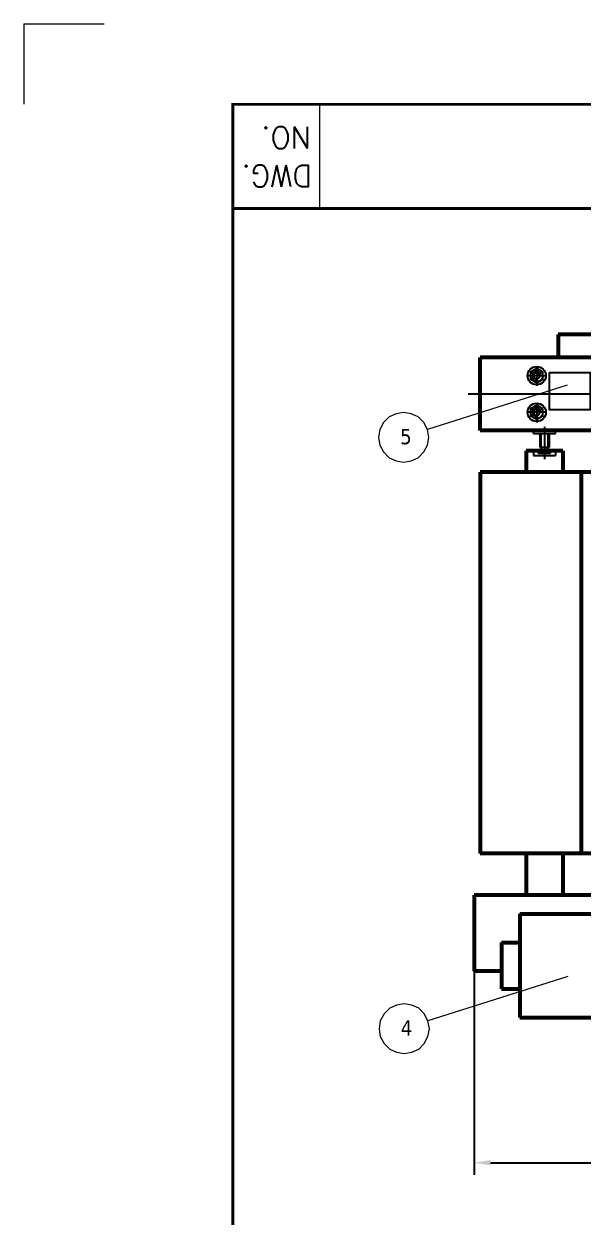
# Model space of a CAD drawing. Header units: millimetres. Extents: x 1190 to 1604, y -412 to -119.
# Drawn here: x 1189.9 to 1258.6, y -265.2 to -118.7 of the extents above; entities that cross this region are included whole.
import ezdxf

# ---------------------------------------------------------------- set-up
doc = ezdxf.new("R2010")
doc.units = ezdxf.units.MM
doc.linetypes.add('ACAD_ISO04W100', pattern=[30, 24, -3, 0, -3])
doc.linetypes.add('HIDDEN', pattern=[9.525, 6.35, -3.175])
doc.layers.get('0').update_dxf_attribs({"color": 1, "linetype": 'ACAD_ISO04W100', "lineweight": 25})
doc.layers.get('Defpoints').update_dxf_attribs({"color": 8, "lineweight": 25})
doc.layers.add('1', color=4, linetype='Continuous')
doc.layers.add('2', color=3, linetype='Continuous')
doc.layers.add('paper', color=254, linetype='Continuous', plot=False)
for name, color, linetype, lineweight in [('标注、文本', 3, 'Continuous', 25), ('粗实线', 4, 'Continuous', 53), ('细实线', 2, 'Continuous', 25), ('虚线', 6, 'HIDDEN', 25), ('铁心', 3, 'Continuous', 0)]:
    doc.layers.add(name, color=color, linetype=linetype, lineweight=lineweight)
doc.styles.add('ROMANS', font='romans.shx', dxfattribs={"bigfont": 'whgtxt.shx'})
doc.styles.get("Standard").update_dxf_attribs({"font": 'gbenor.shx', "bigfont": 'gbcbig.shx'})
doc.styles.add('Tahoma$001', font='tahoma.ttf', dxfattribs={"height": 2.159784})
doc.dimstyles.new('1', dxfattribs={"dimtxt": 3.5, "dimasz": 2, "dimexe": 1.5, "dimexo": 0, "dimgap": 0.5, "dimtad": 1, "dimdec": 1, "dimdsep": 46, "dimtxsty": 'Standard', "dimcen": -2.5, "dimclrd": 3, "dimclre": 3, "dimclrt": 3, "dimazin": 2, "dimtfac": 1, "dimtdec": 1, "dimtmove": 0, "dimatfit": 2, "dimfxl": 1.5, "dimarcsym": 0})

# ---------------------------------------------------------------- blocks, each defined once
blk = doc.blocks.new('*D98')
at = {"layer": 'Defpoints', "color": 0, "transparency": 16777216}
for p in [(1245.21, -235.04), (1352.46, -235.04), (1352.46, -258.56)]:
    blk.add_point(p, dxfattribs=at)
at = {"layer": '细实线', "color": 3, "lineweight": -2, "transparency": 16777216}
for p, q in [((1245.21, -235.04), (1245.21, -260.06)), ((1352.46, -235.04), (1352.46, -260.06)), ((1247.21, -258.56), (1350.46, -258.56))]:
    blk.add_line(p, q, dxfattribs=at)
at = {"layer": '细实线', "color": 3, "transparency": 16777216}
for points in [[(1247.21, -258.23), (1247.21, -258.89), (1245.21, -258.56)], [(1350.46, -258.23), (1350.46, -258.89), (1352.46, -258.56)]]:
    blk.add_solid(points, dxfattribs=at)
at = {"layer": '细实线', "color": 3, "transparency": 16777216, "insert": (1298.84, -255.56), "char_height": 5, "attachment_point": 5}
blk.add_mtext('1400', dxfattribs=at)

msp = doc.modelspace()

# ---------------------------------------------------------------- linework, layer by layer
for p, q in [((1252.9, -160.79), (1252.9, -163.18)), ((1254.1, -161.92), (1251.84, -161.92)), ((1353.88, -164.17), (1244.46, -164.17)), ((1252.9, -165.29), (1252.9, -167.68)), ((1254.1, -166.42), (1251.84, -166.42)), ((1253.87, -168.22), (1253.87, -172.18))]:
    msp.add_line(p, q)
at = {"layer": '1', "color": 0, "lineweight": 40}
msp.add_line((1215.57, -141.41), (1302.4, -141.41), dxfattribs=at)
at = {"layer": '1', "color": 0, "lineweight": 40, "const_width": 0.345}
msp.add_lwpolyline([(1215.57, -400.92), (1594.46, -400.92), (1594.46, -128.59), (1215.57, -128.59), (1215.57, -400.92)], dxfattribs=at)
at = {"layer": '2', "lineweight": 13}
msp.add_line((1226.22, -128.59), (1226.22, -141.41), dxfattribs=at)
at = {"layer": 'paper', "lineweight": 13}
for q in [(1189.91, -128.59), (1199.78, -118.72)]:
    msp.add_line((1189.91, -118.72), q, dxfattribs=at)
at = {"layer": '标注、文本', "color": 2}
msp.add_lwpolyline([(1254.46, -161.53), (1259.48, -161.53), (1259.48, -166.12), (1254.46, -166.12)], close=True, dxfattribs=at)
at = {"layer": '粗实线'}
for p, q in [((1266.59, -156.86), (1255.52, -156.86)), ((1255.52, -156.86), (1255.52, -159.67)), ((1266.59, -159.67), (1245.96, -159.67)), ((1245.96, -168.67), (1245.96, -159.67)), ((1262.17, -168.67), (1245.96, -168.67)), ((1256.12, -171.14), (1251.62, -171.14)), ((1251.62, -171.14), (1251.62, -173.77)), ((1256.12, -171.14), (1256.12, -173.77)), ((1245.96, -173.77), (1245.96, -220.61)), ((1262.17, -173.77), (1245.96, -173.77)), ((1258.34, -173.77), (1258.34, -220.61)), ((1279.71, -220.61), (1245.96, -220.61)), ((1251.62, -220.61), (1251.62, -225.7)), ((1256.12, -220.61), (1256.12, -225.7)), ((1352.46, -225.7), (1245.21, -225.7)), ((1245.21, -225.7), (1245.21, -235.04)), ((1250.84, -227.99), (1277.33, -227.99)), ((1250.84, -227.99), (1250.84, -240.74)), ((1248.59, -231.52), (1248.59, -237.22)), ((1248.59, -231.52), (1250.84, -231.52)), ((1248.34, -235.04), (1245.21, -235.04)), ((1248.59, -237.22), (1250.84, -237.22)), ((1250.84, -240.74), (1349.33, -240.74))]:
    msp.add_line(p, q, dxfattribs=at)
at = {"layer": '细实线'}
for p, q in [((1252.49, -169.04), (1252.49, -168.67)), ((1252.49, -169.04), (1255.19, -169.04)), ((1253.27, -169.04), (1253.27, -170.69)), ((1253.42, -169.04), (1253.42, -170.69)), ((1254.32, -170.69), (1254.32, -169.04)), ((1254.47, -170.69), (1254.47, -169.04)), ((1255.19, -169.04), (1255.19, -168.67)), ((1253.27, -170.69), (1254.47, -170.69)), ((1253.46, -170.69), (1253.46, -171.14)), ((1254.21, -170.69), (1254.21, -171.14))]:
    msp.add_line(p, q, dxfattribs=at)
for points in [[(1253.65, -161.49), (1252.9, -161.05), (1252.15, -161.49), (1252.15, -162.35), (1252.9, -162.78), (1253.65, -162.35)], [(1253.65, -165.99), (1252.9, -165.55), (1252.15, -165.99), (1252.15, -166.85), (1252.9, -167.28), (1253.65, -166.85)]]:
    msp.add_lwpolyline(points, close=True, dxfattribs=at)
for centre, radius in [((1252.9, -161.92), 1.12), ((1252.9, -161.92), 0.75), ((1252.9, -161.92), 0.375), ((1252.9, -166.42), 1.12), ((1252.9, -166.42), 0.75), ((1252.9, -166.42), 0.375)]:
    msp.add_circle(centre, radius, dxfattribs=at)
for centre in [(1252.9, -161.92), (1252.9, -166.42)]:
    msp.add_arc(centre, 0.513, 0, 270, dxfattribs=at)
at = {"layer": '虚线'}
for p, q in [((1252.52, -171.14), (1252.52, -171.74)), ((1253.09, -171.44), (1253.09, -171.14)), ((1253.46, -171.14), (1253.46, -171.44)), ((1254.21, -171.14), (1254.21, -171.44)), ((1254.59, -171.44), (1254.59, -171.14)), ((1255.22, -171.14), (1255.22, -171.74)), ((1252.52, -171.74), (1255.22, -171.74)), ((1253.09, -171.44), (1254.59, -171.44))]:
    msp.add_line(p, q, dxfattribs=at)
at = {"layer": '铁心', "lineweight": 13}
for points in [[(1256.64, -163.08), (1239.48, -168.52), (1239.48, -168.52)], [(1256.71, -235.7), (1239.54, -241.14), (1239.54, -241.14)]]:
    msp.add_lwpolyline(points, dxfattribs=at)
for points in [[(1239.64, -169.52), (1239.48, -168.52), (1239.02, -167.66), (1238.33, -166.97), (1237.47, -166.59), (1236.55, -166.43), (1235.62, -166.59), (1234.78, -166.97), (1234.08, -167.66), (1233.62, -168.52), (1233.47, -169.52), (1233.62, -170.45), (1234.08, -171.29), (1234.78, -171.99), (1235.62, -172.38), (1236.55, -172.53), (1237.47, -172.38), (1238.33, -171.99), (1239.02, -171.29), (1239.48, -170.45)], [(1239.71, -242.13), (1239.54, -241.14), (1239.09, -240.28), (1238.4, -239.59), (1237.54, -239.21), (1236.62, -239.05), (1235.69, -239.21), (1234.84, -239.59), (1234.15, -240.28), (1233.69, -241.14), (1233.53, -242.13), (1233.69, -243.07), (1234.15, -243.91), (1234.84, -244.6), (1235.69, -245), (1236.62, -245.15), (1237.54, -245), (1238.4, -244.6), (1239.09, -243.91), (1239.54, -243.07)]]:
    msp.add_lwpolyline(points, close=True, dxfattribs=at)

# ---------------------------------------------------------------- texts
at = {"layer": '2', "lineweight": 13, "style": 'ROMANS'}
for s, p in [('NO.', (1225.22, -131.35)), ('DWG.', (1225.31, -136.07))]:
    msp.add_text(s, height=2.664, rotation=180, dxfattribs=at).set_placement(p)
at = {"layer": '铁心', "lineweight": 13, "style": 'Tahoma$001'}
for s, p in [('5', (1236.13, -170.34)), ('4', (1236.2, -242.96))]:
    msp.add_text(s, height=1.88, dxfattribs=at).set_placement(p)

# ---------------------------------------------------------------- dimensions: what is measured, and where the dimension line sits
at = {"layer": '细实线'}
dim = msp.add_linear_dim(base=(1352.46, -258.56), p1=(1245.21, -235.04), p2=(1352.46, -235.04), text='1400', dimstyle='1', override={"dimtxt": 5}, dxfattribs=at)
dim.commit()
dim.dimension.update_dxf_attribs({"geometry": '*D98', "text_midpoint": (1298.84, -255.56)})

doc.saveas('drawing.dxf')
